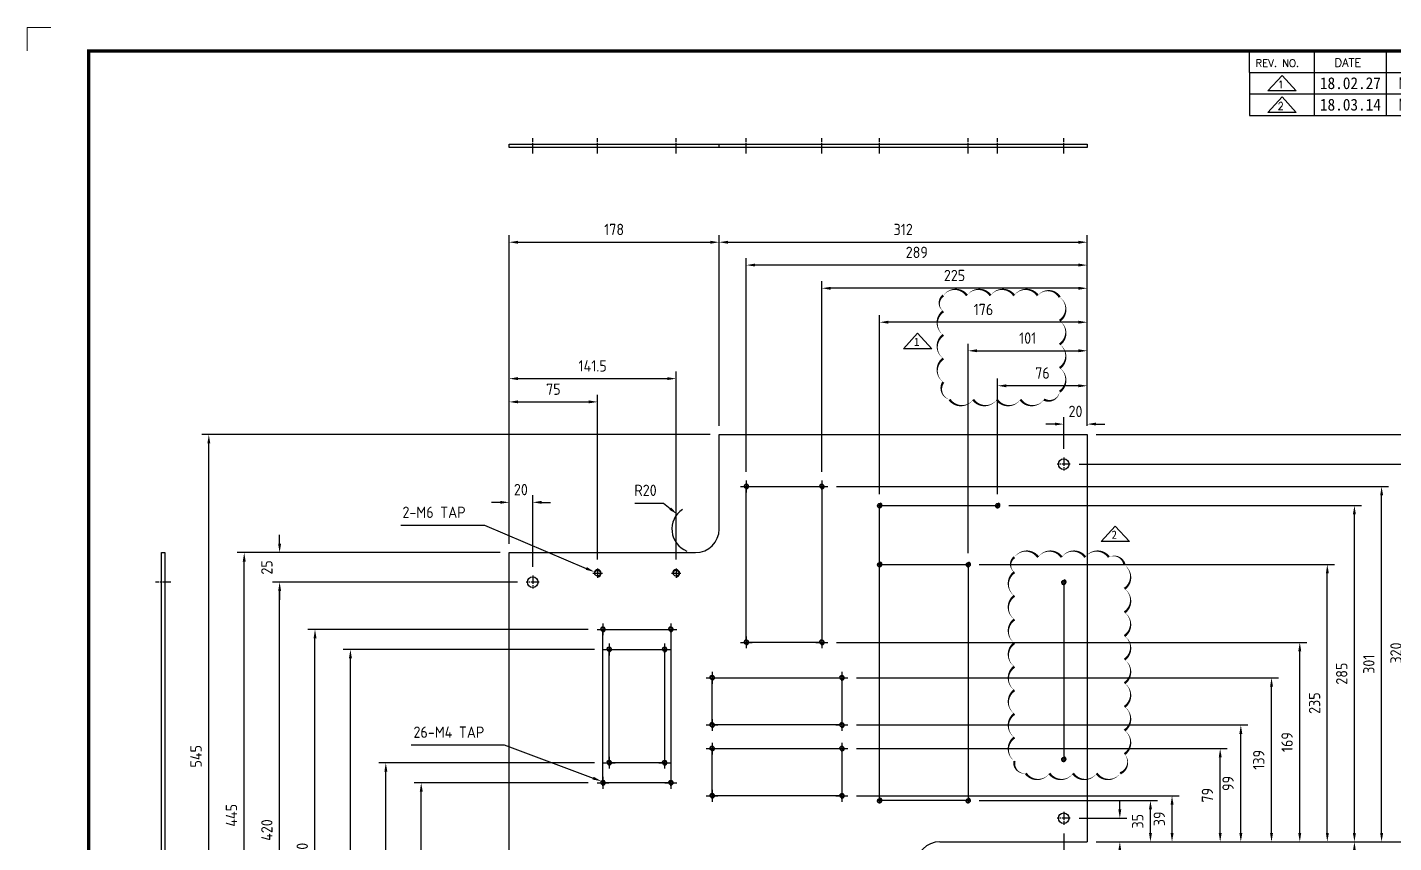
# Model space of a CAD drawing. Header units: millimetres. Extents: x 24815 to 37207, y -9299 to 5469.
# Drawn here: x 27648 to 28806, y -1064 to -373 of the extents above; entities that cross this region are included whole.
import ezdxf
from ezdxf.enums import TextEntityAlignment as Align

# ---------------------------------------------------------------- set-up
doc = ezdxf.new("R2010")
doc.units = ezdxf.units.MM
doc.linetypes.add('CENTER', pattern=[50.8, 31.75, -6.35, 6.35, -6.35])
doc.linetypes.add('CENTER1', pattern=[10, 7, -1, 1, -1])
doc.layers.add('case', color=3, linetype='Continuous', lineweight=30)
for name, color, linetype in [('CENTER', 1, 'CENTER'), ('CL', 1, 'CENTER'), ('FL', 3, 'Continuous'), ('FORMAT-1', 7, 'Continuous'), ('THIN', 3, 'Continuous')]:
    doc.layers.add(name, color=color, linetype=linetype)
doc.styles.add('HAN', font='')
doc.styles.add('RC', font='ROMANC.SHX')
doc.styles.get("Standard").update_dxf_attribs({"font": 'ISOCP.SHX', "bigfont": 'WHGTXT.SHX'})
doc.styles.get('HAN').set_extended_font_data('GulimChe')
doc.dimstyles.new('PS-3', dxfattribs={"dimscale": 3, "dimtxt": 3.2, "dimasz": 2.5, "dimexe": 2, "dimexo": 2.5, "dimgap": 2, "dimtad": 1, "dimtoh": 1, "dimrnd": 0.05, "dimzin": 12, "dimdsep": 46, "dimtxsty": 'Standard', "dimcen": 0, "dimclrt": 2, "dimazin": 3, "dimtfac": 1, "dimtofl": 0, "dimtmove": 0, "dimatfit": 3, "dimfxl": 0, "dimtolj": 1, "dimtzin": 0, "dimarcsym": 0})

# ---------------------------------------------------------------- blocks, each defined once
blk = doc.blocks.new('format-3')
at = {"color": 3, "lineweight": 9}
for p in [(0, 286.3), (5, 291.3)]:
    blk.add_line(p, (0, 291.3), dxfattribs=at)
at = {"color": 180}
for p, q in [((258.97, 281.75), (258.97, 286.3)), ((272.71, 281.75), (272.71, 286.3)), ((287.94, 281.75), (287.94, 286.3)), ((258.97, 281.75), (414.5, 281.75))]:
    blk.add_line(p, q, dxfattribs=at)
at = {"layer": 'FORMAT-1', "const_width": 0.7}
blk.add_lwpolyline([(13, 5), (13, 286.3), (414.5, 286.3), (414.5, 5)], close=True, dxfattribs=at)
at = {"color": 2, "style": 'RC'}
for s, height, p in [('REV. NO.', 1.56, (260.23, 282.95)), ('DATE', 1.788, (276.95, 282.94))]:
    blk.add_text(s, height=height, dxfattribs=at).set_placement(p)
at = {"style": 'HAN'}
for tag, height, p in [('MODEL-NAME', 3, (386.1, 31.53)), ('SCALE', 2.7, (320.81, 26.29)), ('PART-NAME', 3, (386.1, 26.29)), ('DRA-BY', 3, (260.72, 19.44)), ('CH-BY', 3, (277.21, 19.44)), ('APP-BY', 3, (293.7, 19.44)), ('PART-NO', 3, (386.1, 21.01)), ('DRA-DATE', 2.5, (260.72, 7.47)), ('CH-DATE', 2.5, (277.21, 7.47)), ('APP-DATE', 2.5, (293.7, 7.47)), ('관련업체', 3, (333.52, 9.26))]:
    blk.add_attdef(tag, text='', height=height, dxfattribs=at).set_placement(p, align=Align.MIDDLE_CENTER)
blk = doc.blocks.new('re3')
at = {"color": 180}
for p, q in [((0, 0), (0, -4.55)), ((6.87, -0.64), (3.86, -3.91)), ((6.87, -0.64), (9.88, -3.91)), ((13.74, -4.55), (13.74, 0)), ((28.97, -4.55), (28.97, 0)), ((108.25, -4.55), (108.25, 0)), ((123.49, -4.55), (123.49, 0)), ((138.64, -4.55), (138.64, 0)), ((0, -4.55), (155.53, -4.55)), ((9.88, -3.91), (3.86, -3.91))]:
    blk.add_line(p, q, dxfattribs=at)
at = {"color": 2, "style": 'RC', "oblique": 15}
blk.add_attdef('REV.NO', text='', height=1.56, dxfattribs=at).set_placement((6.59, -2.56), align=Align.MIDDLE_CENTER)
blk.add_attdef('-1', text='', height=1.56, dxfattribs=at).set_placement((9.37, -1.66), align=Align.MIDDLE_LEFT)
at = {"color": 2, "style": 'HAN'}
for tag, p in [('REV.-DATE', (21.36, -2.28)), ('DRA.BY', (115.87, -2.28)), ('CH.BY', (131.07, -2.28)), ('APP.BY', (147.09, -2.28))]:
    blk.add_attdef(tag, text='', height=2.5, dxfattribs=at).set_placement(p, align=Align.MIDDLE_CENTER)
blk.add_attdef('DESCRIPTION-OF-REVISION', text='', height=2.5, dxfattribs=at).set_placement((31.61, -2.28), align=Align.MIDDLE_LEFT)
blk = doc.blocks.new('*D458')
at = {"color": 0, "lineweight": -2, "ltscale": 10}
for p, q in [((28163.2, -776), (28187.5, -776)), ((28187.5, -776), (28193.3, -780.7))]:
    blk.add_line(p, q, dxfattribs=at)
blk.add_arc((28214.7, -798), 20, 123.966, 248.5141, dxfattribs=at)
at = {"color": 0, "ltscale": 10}
blk.add_solid([(28194.1, -779.8), (28192.5, -781.7), (28199.1, -785.4)], dxfattribs=at)
at = {"layer": 'Defpoints', "color": 0, "ltscale": 10}
for p in [(28199.1, -785.4), (28214.7, -798)]:
    blk.add_point(p, dxfattribs=at)
at = {"color": 2, "ltscale": 10, "insert": (28172.3, -765.2), "char_height": 9.6, "attachment_point": 5}
blk.add_mtext('\\A1;R20', dxfattribs=at)
blk = doc.blocks.new('*D460')
at = {"color": 0, "lineweight": -2, "ltscale": 10}
for p, q in [((27973.7, -980.9), (28052.5, -980.9)), ((28052.5, -980.9), (28127.9, -1009))]:
    blk.add_line(p, q, dxfattribs=at)
at = {"color": 0, "ltscale": 10}
blk.add_solid([(28128.3, -1007.8), (28127.4, -1010.2), (28134.9, -1011.6)], dxfattribs=at)
at = {"layer": 'Defpoints', "color": 0, "ltscale": 10}
for p in [(28134.9, -1011.6), (28138.6, -1013)]:
    blk.add_point(p, dxfattribs=at)
at = {"color": 2, "ltscale": 10, "insert": (28005.7, -970.1), "char_height": 9.6, "attachment_point": 5}
blk.add_mtext('\\A1;26-M4 TAP', dxfattribs=at)
blk = doc.blocks.new('*D461')
at = {"color": 0, "lineweight": -2, "ltscale": 10}
for p, q in [((27964.9, -794.6), (28035.9, -794.6)), ((28035.9, -794.6), (28122.1, -831.3))]:
    blk.add_line(p, q, dxfattribs=at)
at = {"color": 0, "ltscale": 10}
blk.add_solid([(28122.6, -830.2), (28121.6, -832.5), (28129, -834.3)], dxfattribs=at)
at = {"layer": 'Defpoints', "color": 0, "ltscale": 10}
for p in [(28129, -834.3), (28134.5, -836.6)]:
    blk.add_point(p, dxfattribs=at)
at = {"color": 2, "ltscale": 10, "insert": (27993.1, -783.8), "char_height": 9.6, "attachment_point": 5}
blk.add_mtext('\\A1;2-M6 TAP', dxfattribs=at)
blk = doc.blocks.new('*D462')
at = {"color": 0, "lineweight": -2, "ltscale": 10}
for p, q in [((28056.7, -810.5), (28056.7, -549)), ((28064.2, -555), (28227.2, -555)), ((28234.7, -710.5), (28234.7, -549))]:
    blk.add_line(p, q, dxfattribs=at)
at = {"color": 0, "ltscale": 10}
for points in [[(28064.2, -553.8), (28064.2, -556.3), (28056.7, -555)], [(28227.2, -553.8), (28227.2, -556.3), (28234.7, -555)]]:
    blk.add_solid(points, dxfattribs=at)
at = {"layer": 'Defpoints', "color": 0, "ltscale": 10}
for p in [(28234.7, -555), (28234.7, -718), (28056.7, -818)]:
    blk.add_point(p, dxfattribs=at)
at = {"color": 2, "ltscale": 10, "insert": (28145.7, -544.2), "char_height": 9.6, "attachment_point": 5}
blk.add_mtext('\\A1;178', dxfattribs=at)
blk = doc.blocks.new('*D513')
at = {"color": 0, "lineweight": -2}
for p, q in [((28123.7, -1013), (27976.2, -1013)), ((27982.2, -1255.5), (27982.2, -1020.5)), ((28049.2, -1263), (27976.2, -1263))]:
    blk.add_line(p, q, dxfattribs=at)
at = {"color": 0}
for points in [[(27981, -1020.5), (27983.5, -1020.5), (27982.2, -1013)], [(27981, -1255.5), (27983.5, -1255.5), (27982.2, -1263)]]:
    blk.add_solid(points, dxfattribs=at)
at = {"layer": 'Defpoints', "color": 0}
for p in [(27982.2, -1013), (28131.2, -1013), (28056.7, -1263)]:
    blk.add_point(p, dxfattribs=at)
at = {"color": 2, "insert": (27971.4, -1138), "char_height": 9.6, "attachment_point": 5, "rotation": 90}
blk.add_mtext('\\A1;250', dxfattribs=at)
blk = doc.blocks.new('*D514')
at = {"color": 0, "lineweight": -2}
for p, q in [((28129, -996), (27946.2, -996)), ((27952.2, -1255.5), (27952.2, -1003.5)), ((28049.2, -1263), (27946.2, -1263))]:
    blk.add_line(p, q, dxfattribs=at)
at = {"color": 0}
for points in [[(27951, -1003.5), (27953.5, -1003.5), (27952.2, -996)], [(27951, -1255.5), (27953.5, -1255.5), (27952.2, -1263)]]:
    blk.add_solid(points, dxfattribs=at)
at = {"layer": 'Defpoints', "color": 0}
for p in [(27952.2, -996), (28136.5, -996), (28056.7, -1263)]:
    blk.add_point(p, dxfattribs=at)
at = {"color": 2, "insert": (27941.4, -1129.5), "char_height": 9.6, "attachment_point": 5, "rotation": 90}
blk.add_mtext('\\A1;267', dxfattribs=at)
blk = doc.blocks.new('*D515')
at = {"color": 0, "lineweight": -2}
for p, q in [((28129, -900), (27916.2, -900)), ((27922.2, -1255.5), (27922.2, -907.5)), ((28049.2, -1263), (27916.2, -1263))]:
    blk.add_line(p, q, dxfattribs=at)
at = {"color": 0}
for points in [[(27921, -907.5), (27923.5, -907.5), (27922.2, -900)], [(27921, -1255.5), (27923.5, -1255.5), (27922.2, -1263)]]:
    blk.add_solid(points, dxfattribs=at)
at = {"layer": 'Defpoints', "color": 0}
for p in [(27922.2, -900), (28136.5, -900), (28056.7, -1263)]:
    blk.add_point(p, dxfattribs=at)
at = {"color": 2, "insert": (27911.4, -1081.5), "char_height": 9.6, "attachment_point": 5, "rotation": 90}
blk.add_mtext('\\A1;363', dxfattribs=at)
blk = doc.blocks.new('*D516')
at = {"color": 0, "lineweight": -2}
for p, q in [((28123.7, -883), (27886.2, -883)), ((27892.2, -1255.5), (27892.2, -890.5)), ((28049.2, -1263), (27886.2, -1263))]:
    blk.add_line(p, q, dxfattribs=at)
at = {"color": 0}
for points in [[(27891, -890.5), (27893.5, -890.5), (27892.2, -883)], [(27891, -1255.5), (27893.5, -1255.5), (27892.2, -1263)]]:
    blk.add_solid(points, dxfattribs=at)
at = {"layer": 'Defpoints', "color": 0}
for p in [(27892.2, -883), (28131.2, -883), (28056.7, -1263)]:
    blk.add_point(p, dxfattribs=at)
at = {"color": 2, "insert": (27881.4, -1073), "char_height": 9.6, "attachment_point": 5, "rotation": 90}
blk.add_mtext('\\A1;380', dxfattribs=at)
blk = doc.blocks.new('*D517')
at = {"color": 0, "lineweight": -2}
for p, q in [((28063.7, -843), (27856.2, -843)), ((27862.2, -1255.5), (27862.2, -850.5)), ((28049.2, -1263), (27856.2, -1263))]:
    blk.add_line(p, q, dxfattribs=at)
at = {"color": 0}
for points in [[(27861, -850.5), (27863.5, -850.5), (27862.2, -843)], [(27861, -1255.5), (27863.5, -1255.5), (27862.2, -1263)]]:
    blk.add_solid(points, dxfattribs=at)
at = {"layer": 'Defpoints', "color": 0}
for p in [(27862.2, -843), (28071.2, -843), (28056.7, -1263)]:
    blk.add_point(p, dxfattribs=at)
at = {"color": 2, "insert": (27851.4, -1053), "char_height": 9.6, "attachment_point": 5, "rotation": 90}
blk.add_mtext('\\A1;420', dxfattribs=at)
blk = doc.blocks.new('*D518')
at = {"color": 0, "lineweight": -2}
for p, q in [((28049.2, -818), (27826.2, -818)), ((27832.2, -1255.5), (27832.2, -825.5)), ((28049.2, -1263), (27826.2, -1263))]:
    blk.add_line(p, q, dxfattribs=at)
at = {"color": 0}
for points in [[(27831, -825.5), (27833.5, -825.5), (27832.2, -818)], [(27831, -1255.5), (27833.5, -1255.5), (27832.2, -1263)]]:
    blk.add_solid(points, dxfattribs=at)
at = {"layer": 'Defpoints', "color": 0}
for p in [(27832.2, -818), (28056.7, -818), (28056.7, -1263)]:
    blk.add_point(p, dxfattribs=at)
at = {"color": 2, "insert": (27821.4, -1040.5), "char_height": 9.6, "attachment_point": 5, "rotation": 90}
blk.add_mtext('\\A1;445', dxfattribs=at)
blk = doc.blocks.new('*D519')
at = {"color": 0, "lineweight": -2}
for p, q in [((28227.2, -718), (27796.2, -718)), ((27802.2, -1255.5), (27802.2, -725.5)), ((28049.2, -1263), (27796.2, -1263))]:
    blk.add_line(p, q, dxfattribs=at)
at = {"color": 0}
for points in [[(27801, -725.5), (27803.5, -725.5), (27802.2, -718)], [(27801, -1255.5), (27803.5, -1255.5), (27802.2, -1263)]]:
    blk.add_solid(points, dxfattribs=at)
at = {"layer": 'Defpoints', "color": 0}
for p in [(27802.2, -718), (28234.7, -718), (28056.7, -1263)]:
    blk.add_point(p, dxfattribs=at)
at = {"color": 2, "insert": (27791.4, -990.5), "char_height": 9.6, "attachment_point": 5, "rotation": 90}
blk.add_mtext('\\A1;545', dxfattribs=at)
blk = doc.blocks.new('*D520')
at = {"color": 0, "lineweight": -2}
for p, q in [((28056.7, -810.5), (28056.7, -684.3)), ((28064.2, -690.3), (28124.2, -690.3)), ((28131.7, -823.9), (28131.7, -684.3))]:
    blk.add_line(p, q, dxfattribs=at)
at = {"color": 0}
for points in [[(28064.2, -689), (28064.2, -691.5), (28056.7, -690.3)], [(28124.2, -689), (28124.2, -691.5), (28131.7, -690.3)]]:
    blk.add_solid(points, dxfattribs=at)
at = {"layer": 'Defpoints', "color": 0}
for p in [(28131.7, -690.3), (28056.7, -818), (28131.7, -831.4)]:
    blk.add_point(p, dxfattribs=at)
at = {"color": 2, "insert": (28094.2, -679.5), "char_height": 9.6, "attachment_point": 5}
blk.add_mtext('\\A1;75', dxfattribs=at)
blk = doc.blocks.new('*D521')
at = {"color": 0, "lineweight": -2}
for p, q in [((28049.2, -775.4), (28041.7, -775.4)), ((28056.7, -810.5), (28056.7, -769.4)), ((28076.7, -830), (28076.7, -769.4)), ((28084.2, -775.4), (28091.7, -775.4))]:
    blk.add_line(p, q, dxfattribs=at)
at = {"color": 0}
for points in [[(28049.2, -774.1), (28049.2, -776.6), (28056.7, -775.4)], [(28084.2, -774.1), (28084.2, -776.6), (28076.7, -775.4)]]:
    blk.add_solid(points, dxfattribs=at)
at = {"layer": 'Defpoints', "color": 0}
for p in [(28076.7, -775.4), (28056.7, -818), (28076.7, -837.5)]:
    blk.add_point(p, dxfattribs=at)
at = {"color": 2, "insert": (28066.7, -764.6), "char_height": 9.6, "attachment_point": 5}
blk.add_mtext('\\A1;20', dxfattribs=at)
blk = doc.blocks.new('*D522')
at = {"color": 0, "lineweight": -2}
for p, q in [((28526.7, -730), (28526.7, -703.1)), ((28546.7, -710.5), (28546.7, -703.1)), ((28519.2, -709.1), (28511.7, -709.1)), ((28554.2, -709.1), (28561.7, -709.1))]:
    blk.add_line(p, q, dxfattribs=at)
at = {"color": 0}
for points in [[(28519.2, -707.8), (28519.2, -710.3), (28526.7, -709.1)], [(28554.2, -707.8), (28554.2, -710.3), (28546.7, -709.1)]]:
    blk.add_solid(points, dxfattribs=at)
at = {"layer": 'Defpoints', "color": 0}
for p in [(28526.7, -709.1), (28546.7, -718), (28526.7, -737.5)]:
    blk.add_point(p, dxfattribs=at)
at = {"color": 2, "insert": (28536.7, -698.3), "char_height": 9.6, "attachment_point": 5}
blk.add_mtext('\\A1;20', dxfattribs=at)
blk = doc.blocks.new('*D523')
at = {"color": 0, "lineweight": -2}
for p, q in [((28321.7, -749.5), (28321.7, -588)), ((28546.7, -710.5), (28546.7, -588)), ((28539.2, -594), (28329.2, -594))]:
    blk.add_line(p, q, dxfattribs=at)
at = {"color": 0}
for points in [[(28329.2, -592.8), (28329.2, -595.3), (28321.7, -594)], [(28539.2, -592.8), (28539.2, -595.3), (28546.7, -594)]]:
    blk.add_solid(points, dxfattribs=at)
at = {"layer": 'Defpoints', "color": 0}
for p in [(28321.7, -594), (28546.7, -718), (28321.7, -757)]:
    blk.add_point(p, dxfattribs=at)
at = {"color": 2, "insert": (28434.2, -583.2), "char_height": 9.6, "attachment_point": 5}
blk.add_mtext('\\A1;225', dxfattribs=at)
blk = doc.blocks.new('*D524')
at = {"color": 0, "lineweight": -2}
for p, q in [((28257.7, -749.5), (28257.7, -568.4)), ((28539.2, -574.4), (28265.2, -574.4)), ((28546.7, -710.5), (28546.7, -568.4))]:
    blk.add_line(p, q, dxfattribs=at)
at = {"color": 0}
for points in [[(28265.2, -573.1), (28265.2, -575.6), (28257.7, -574.4)], [(28539.2, -573.1), (28539.2, -575.6), (28546.7, -574.4)]]:
    blk.add_solid(points, dxfattribs=at)
at = {"layer": 'Defpoints', "color": 0}
for p in [(28257.7, -574.4), (28546.7, -718), (28257.7, -757)]:
    blk.add_point(p, dxfattribs=at)
at = {"color": 2, "insert": (28402.2, -563.6), "char_height": 9.6, "attachment_point": 5}
blk.add_mtext('\\A1;289', dxfattribs=at)
blk = doc.blocks.new('*D452')
at = {"color": 0, "lineweight": -2}
for p, q in [((28234.7, -710.5), (28234.7, -549)), ((28242.2, -555), (28539.2, -555)), ((28546.7, -710.5), (28546.7, -549))]:
    blk.add_line(p, q, dxfattribs=at)
at = {"color": 0}
for points in [[(28242.2, -553.8), (28242.2, -556.3), (28234.7, -555)], [(28539.2, -553.8), (28539.2, -556.3), (28546.7, -555)]]:
    blk.add_solid(points, dxfattribs=at)
at = {"layer": 'Defpoints', "color": 0}
for p in [(28546.7, -555), (28234.7, -718), (28546.7, -718)]:
    blk.add_point(p, dxfattribs=at)
at = {"color": 2, "insert": (28390.7, -544.2), "char_height": 9.6, "attachment_point": 5}
blk.add_mtext('\\A1;312', dxfattribs=at)
blk = doc.blocks.new('*D525')
at = {"color": 0, "lineweight": -2}
for p, q in [((28056.7, -810.5), (28056.7, -664.6)), ((28064.2, -670.6), (28190.7, -670.6)), ((28198.2, -823.9), (28198.2, -664.6))]:
    blk.add_line(p, q, dxfattribs=at)
at = {"color": 0}
for points in [[(28064.2, -669.3), (28064.2, -671.8), (28056.7, -670.6)], [(28190.7, -669.3), (28190.7, -671.8), (28198.2, -670.6)]]:
    blk.add_solid(points, dxfattribs=at)
at = {"layer": 'Defpoints', "color": 0}
for p in [(28198.2, -670.6), (28056.7, -818), (28198.2, -831.4)]:
    blk.add_point(p, dxfattribs=at)
at = {"color": 2, "insert": (28127.5, -659.8), "char_height": 9.6, "attachment_point": 5}
blk.add_mtext('\\A1;141.5', dxfattribs=at)
blk = doc.blocks.new('*D526')
at = {"color": 0, "lineweight": -2, "ltscale": 10}
for p, q in [((28574.3, -1035.5), (28574.3, -1028)), ((28539.7, -1043), (28580.3, -1043)), ((28554.2, -1063), (28580.3, -1063)), ((28574.3, -1070.5), (28574.3, -1121.2)), ((28574.3, -1121.2), (28557.5, -1121.2))]:
    blk.add_line(p, q, dxfattribs=at)
at = {"color": 0, "ltscale": 10}
for points in [[(28573, -1035.5), (28575.5, -1035.5), (28574.3, -1043)], [(28573, -1070.5), (28575.5, -1070.5), (28574.3, -1063)]]:
    blk.add_solid(points, dxfattribs=at)
at = {"layer": 'Defpoints', "color": 0, "ltscale": 10}
for p in [(28532.2, -1043), (28574.3, -1043), (28546.7, -1063)]:
    blk.add_point(p, dxfattribs=at)
at = {"color": 2, "ltscale": 10, "insert": (28562.9, -1110.3), "char_height": 9.6, "attachment_point": 5}
blk.add_mtext('\\A1;20', dxfattribs=at)
blk = doc.blocks.new('*D527')
at = {"color": 0, "lineweight": -2, "ltscale": 10}
for p, q in [((28351.2, -1024), (28624.5, -1024)), ((28618.5, -1055.5), (28618.5, -1031.5)), ((28554.2, -1063), (28624.5, -1063))]:
    blk.add_line(p, q, dxfattribs=at)
at = {"color": 0, "ltscale": 10}
for points in [[(28617.3, -1031.5), (28619.8, -1031.5), (28618.5, -1024)], [(28617.3, -1055.5), (28619.8, -1055.5), (28618.5, -1063)]]:
    blk.add_solid(points, dxfattribs=at)
at = {"layer": 'Defpoints', "color": 0, "ltscale": 10}
for p in [(28343.7, -1024), (28618.5, -1024), (28546.7, -1063)]:
    blk.add_point(p, dxfattribs=at)
at = {"color": 2, "ltscale": 10, "insert": (28607.7, -1043.5), "char_height": 9.6, "attachment_point": 5, "rotation": 90}
blk.add_mtext('\\A1;39', dxfattribs=at)
blk = doc.blocks.new('*D528')
at = {"color": 0, "lineweight": -2, "ltscale": 10}
for p, q in [((28351.2, -984), (28665.3, -984)), ((28659.3, -1055.5), (28659.3, -991.5)), ((28554.2, -1063), (28665.3, -1063))]:
    blk.add_line(p, q, dxfattribs=at)
at = {"color": 0, "ltscale": 10}
for points in [[(28658.1, -991.5), (28660.6, -991.5), (28659.3, -984)], [(28658.1, -1055.5), (28660.6, -1055.5), (28659.3, -1063)]]:
    blk.add_solid(points, dxfattribs=at)
at = {"layer": 'Defpoints', "color": 0, "ltscale": 10}
for p in [(28343.7, -984), (28659.3, -984), (28546.7, -1063)]:
    blk.add_point(p, dxfattribs=at)
at = {"color": 2, "ltscale": 10, "insert": (28648.5, -1023.5), "char_height": 9.6, "attachment_point": 5, "rotation": 90}
blk.add_mtext('\\A1;79', dxfattribs=at)
blk = doc.blocks.new('*D529')
at = {"color": 0, "lineweight": -2, "ltscale": 10}
for p, q in [((28351.2, -964), (28682.8, -964)), ((28676.8, -1055.5), (28676.8, -971.5)), ((28554.2, -1063), (28682.8, -1063))]:
    blk.add_line(p, q, dxfattribs=at)
at = {"color": 0, "ltscale": 10}
for points in [[(28675.6, -971.5), (28678.1, -971.5), (28676.8, -964)], [(28675.6, -1055.5), (28678.1, -1055.5), (28676.8, -1063)]]:
    blk.add_solid(points, dxfattribs=at)
at = {"layer": 'Defpoints', "color": 0, "ltscale": 10}
for p in [(28343.7, -964), (28676.8, -964), (28546.7, -1063)]:
    blk.add_point(p, dxfattribs=at)
at = {"color": 2, "ltscale": 10, "insert": (28666, -1013.5), "char_height": 9.6, "attachment_point": 5, "rotation": 90}
blk.add_mtext('\\A1;99', dxfattribs=at)
blk = doc.blocks.new('*D530')
at = {"color": 0, "lineweight": -2, "ltscale": 10}
for p, q in [((28351.2, -924), (28708.8, -924)), ((28702.8, -1055.5), (28702.8, -931.5)), ((28554.2, -1063), (28708.8, -1063))]:
    blk.add_line(p, q, dxfattribs=at)
at = {"color": 0, "ltscale": 10}
for points in [[(28701.6, -931.5), (28704.1, -931.5), (28702.8, -924)], [(28701.6, -1055.5), (28704.1, -1055.5), (28702.8, -1063)]]:
    blk.add_solid(points, dxfattribs=at)
at = {"layer": 'Defpoints', "color": 0, "ltscale": 10}
for p in [(28343.7, -924), (28702.8, -924), (28546.7, -1063)]:
    blk.add_point(p, dxfattribs=at)
at = {"color": 2, "ltscale": 10, "insert": (28692, -993.5), "char_height": 9.6, "attachment_point": 5, "rotation": 90}
blk.add_mtext('\\A1;139', dxfattribs=at)
blk = doc.blocks.new('*D531')
at = {"color": 0, "lineweight": -2, "ltscale": 10}
for p, q in [((28334.2, -894), (28732.8, -894)), ((28726.8, -1055.5), (28726.8, -901.5)), ((28554.2, -1063), (28732.8, -1063))]:
    blk.add_line(p, q, dxfattribs=at)
at = {"color": 0, "ltscale": 10}
for points in [[(28725.5, -901.5), (28728, -901.5), (28726.8, -894)], [(28725.5, -1055.5), (28728, -1055.5), (28726.8, -1063)]]:
    blk.add_solid(points, dxfattribs=at)
at = {"layer": 'Defpoints', "color": 0, "ltscale": 10}
for p in [(28326.7, -894), (28726.8, -894), (28546.7, -1063)]:
    blk.add_point(p, dxfattribs=at)
at = {"color": 2, "ltscale": 10, "insert": (28716, -978.5), "char_height": 9.6, "attachment_point": 5, "rotation": 90}
blk.add_mtext('\\A1;169', dxfattribs=at)
blk = doc.blocks.new('*D532')
at = {"color": 0, "lineweight": -2, "ltscale": 10}
for p, q in [((28334.2, -762), (28802.1, -762)), ((28796.1, -1055.5), (28796.1, -769.5)), ((28554.2, -1063), (28802.1, -1063))]:
    blk.add_line(p, q, dxfattribs=at)
at = {"color": 0, "ltscale": 10}
for points in [[(28794.9, -769.5), (28797.4, -769.5), (28796.1, -762)], [(28794.9, -1055.5), (28797.4, -1055.5), (28796.1, -1063)]]:
    blk.add_solid(points, dxfattribs=at)
at = {"layer": 'Defpoints', "color": 0, "ltscale": 10}
for p in [(28326.7, -762), (28796.1, -762), (28546.7, -1063)]:
    blk.add_point(p, dxfattribs=at)
at = {"color": 2, "ltscale": 10, "insert": (28785.3, -912.5), "char_height": 9.6, "attachment_point": 5, "rotation": 90}
blk.add_mtext('\\A1;301', dxfattribs=at)
blk = doc.blocks.new('*D453')
at = {"color": 0, "lineweight": -2, "ltscale": 10}
for p, q in [((28554.2, -718), (28848.1, -718)), ((28842.1, -1055.5), (28842.1, -725.5)), ((28554.2, -1063), (28848.1, -1063))]:
    blk.add_line(p, q, dxfattribs=at)
at = {"color": 0, "ltscale": 10}
for points in [[(28840.8, -725.5), (28843.3, -725.5), (28842.1, -718)], [(28840.8, -1055.5), (28843.3, -1055.5), (28842.1, -1063)]]:
    blk.add_solid(points, dxfattribs=at)
at = {"layer": 'Defpoints', "color": 0, "ltscale": 10}
for p in [(28546.7, -718), (28842.1, -718), (28546.7, -1063)]:
    blk.add_point(p, dxfattribs=at)
at = {"color": 2, "ltscale": 10, "insert": (28831.3, -890.5), "char_height": 9.6, "attachment_point": 5, "rotation": 90}
blk.add_mtext('\\A1;345', dxfattribs=at)
blk = doc.blocks.new('*D454')
at = {"color": 0, "lineweight": -2, "ltscale": 10}
for p, q in [((28554.2, -1063), (28779.1, -1063)), ((28773.1, -1255.5), (28773.1, -1070.5)), ((28409.2, -1263), (28779.1, -1263))]:
    blk.add_line(p, q, dxfattribs=at)
at = {"color": 0, "ltscale": 10}
for points in [[(28771.8, -1070.5), (28774.3, -1070.5), (28773.1, -1063)], [(28771.8, -1255.5), (28774.3, -1255.5), (28773.1, -1263)]]:
    blk.add_solid(points, dxfattribs=at)
at = {"layer": 'Defpoints', "color": 0, "ltscale": 10}
for p in [(28546.7, -1063), (28773.1, -1063), (28401.7, -1263)]:
    blk.add_point(p, dxfattribs=at)
at = {"color": 2, "ltscale": 10, "insert": (28762.3, -1163), "char_height": 9.6, "attachment_point": 5, "rotation": 90}
blk.add_mtext('\\A1;200', dxfattribs=at)
blk = doc.blocks.new('*D456')
at = {"color": 0, "lineweight": -2}
for p, q in [((27862.2, -810.5), (27862.2, -803)), ((28049.2, -818), (27856.2, -818)), ((28063.7, -843), (27856.2, -843)), ((27862.2, -850.5), (27862.2, -858))]:
    blk.add_line(p, q, dxfattribs=at)
at = {"color": 0}
for points in [[(27861, -810.5), (27863.5, -810.5), (27862.2, -818)], [(27861, -850.5), (27863.5, -850.5), (27862.2, -843)]]:
    blk.add_solid(points, dxfattribs=at)
at = {"layer": 'Defpoints', "color": 0}
for p in [(27862.2, -818), (28056.7, -818), (28071.2, -843)]:
    blk.add_point(p, dxfattribs=at)
at = {"color": 2, "insert": (27851.4, -830.5), "char_height": 9.6, "attachment_point": 5, "rotation": 90}
blk.add_mtext('\\A1;25', dxfattribs=at)
blk = doc.blocks.new('*D475')
at = {"color": 0, "lineweight": -2, "ltscale": 10}
for p, q in [((28455.2, -1028), (28606.2, -1028)), ((28600.2, -1055.5), (28600.2, -1035.5)), ((28554.2, -1063), (28606.2, -1063))]:
    blk.add_line(p, q, dxfattribs=at)
at = {"color": 0, "ltscale": 10}
for points in [[(28599, -1035.5), (28601.5, -1035.5), (28600.2, -1028)], [(28599, -1055.5), (28601.5, -1055.5), (28600.2, -1063)]]:
    blk.add_solid(points, dxfattribs=at)
at = {"layer": 'Defpoints', "color": 0, "ltscale": 10}
for p in [(28447.7, -1028), (28600.2, -1028), (28546.7, -1063)]:
    blk.add_point(p, dxfattribs=at)
at = {"color": 2, "ltscale": 10, "insert": (28589.4, -1045.5), "char_height": 9.6, "attachment_point": 5, "rotation": 90}
blk.add_mtext('\\A1;35', dxfattribs=at)
blk = doc.blocks.new('*D469')
at = {"color": 0, "lineweight": -2, "ltscale": 10}
for p, q in [((28455.2, -828), (28756.1, -828)), ((28750.1, -1055.5), (28750.1, -835.5)), ((28554.2, -1063), (28756.1, -1063))]:
    blk.add_line(p, q, dxfattribs=at)
at = {"color": 0, "ltscale": 10}
for points in [[(28748.9, -835.5), (28751.4, -835.5), (28750.1, -828)], [(28748.9, -1055.5), (28751.4, -1055.5), (28750.1, -1063)]]:
    blk.add_solid(points, dxfattribs=at)
at = {"layer": 'Defpoints', "color": 0, "ltscale": 10}
for p in [(28447.7, -828), (28750.1, -828), (28546.7, -1063)]:
    blk.add_point(p, dxfattribs=at)
at = {"color": 2, "ltscale": 10, "insert": (28739.3, -945.5), "char_height": 9.6, "attachment_point": 5, "rotation": 90}
blk.add_mtext('\\A1;235', dxfattribs=at)
blk = doc.blocks.new('*D470')
at = {"color": 0, "lineweight": -2, "ltscale": 10}
for p, q in [((28480.2, -778), (28779.1, -778)), ((28773.1, -1055.5), (28773.1, -785.5)), ((28554.2, -1063), (28779.1, -1063))]:
    blk.add_line(p, q, dxfattribs=at)
at = {"color": 0, "ltscale": 10}
for points in [[(28771.8, -785.5), (28774.3, -785.5), (28773.1, -778)], [(28771.8, -1055.5), (28774.3, -1055.5), (28773.1, -1063)]]:
    blk.add_solid(points, dxfattribs=at)
at = {"layer": 'Defpoints', "color": 0, "ltscale": 10}
for p in [(28472.7, -778), (28773.1, -778), (28546.7, -1063)]:
    blk.add_point(p, dxfattribs=at)
at = {"color": 2, "ltscale": 10, "insert": (28762.3, -920.5), "char_height": 9.6, "attachment_point": 5, "rotation": 90}
blk.add_mtext('\\A1;285', dxfattribs=at)
blk = doc.blocks.new('*D471')
at = {"color": 0, "lineweight": -2, "ltscale": 10}
for p, q in [((28539.7, -743), (28825.1, -743)), ((28819.1, -750.5), (28819.1, -1055.5)), ((28554.2, -1063), (28825.1, -1063))]:
    blk.add_line(p, q, dxfattribs=at)
at = {"color": 0, "ltscale": 10}
for points in [[(28817.8, -750.5), (28820.3, -750.5), (28819.1, -743)], [(28817.8, -1055.5), (28820.3, -1055.5), (28819.1, -1063)]]:
    blk.add_solid(points, dxfattribs=at)
at = {"layer": 'Defpoints', "color": 0, "ltscale": 10}
for p in [(28532.2, -743), (28546.7, -1063), (28819.1, -1063)]:
    blk.add_point(p, dxfattribs=at)
at = {"color": 2, "ltscale": 10, "insert": (28808.3, -903), "char_height": 9.6, "attachment_point": 5, "rotation": 90}
blk.add_mtext('\\A1;320', dxfattribs=at)
blk = doc.blocks.new('*D472')
at = {"color": 0, "lineweight": -2}
for p, q in [((28470.7, -768.5), (28470.7, -670.6)), ((28546.7, -710.5), (28546.7, -670.6)), ((28539.2, -676.6), (28478.2, -676.6))]:
    blk.add_line(p, q, dxfattribs=at)
at = {"color": 0}
for points in [[(28478.2, -675.4), (28478.2, -677.9), (28470.7, -676.6)], [(28539.2, -675.4), (28539.2, -677.9), (28546.7, -676.6)]]:
    blk.add_solid(points, dxfattribs=at)
at = {"layer": 'Defpoints', "color": 0}
for p in [(28470.7, -676.6), (28546.7, -718), (28470.7, -776)]:
    blk.add_point(p, dxfattribs=at)
at = {"color": 2, "insert": (28508.7, -665.8), "char_height": 9.6, "attachment_point": 5}
blk.add_mtext('\\A1;76', dxfattribs=at)
blk = doc.blocks.new('*D473')
at = {"color": 0, "lineweight": -2}
for p, q in [((28445.7, -818.5), (28445.7, -641)), ((28453.2, -647), (28539.2, -647)), ((28546.7, -710.5), (28546.7, -641))]:
    blk.add_line(p, q, dxfattribs=at)
at = {"color": 0}
for points in [[(28453.2, -645.7), (28453.2, -648.2), (28445.7, -647)], [(28539.2, -645.7), (28539.2, -648.2), (28546.7, -647)]]:
    blk.add_solid(points, dxfattribs=at)
at = {"layer": 'Defpoints', "color": 0}
for p in [(28546.7, -647), (28546.7, -718), (28445.7, -826)]:
    blk.add_point(p, dxfattribs=at)
at = {"color": 2, "insert": (28496.2, -636.2), "char_height": 9.6, "attachment_point": 5}
blk.add_mtext('\\A1;101', dxfattribs=at)
blk = doc.blocks.new('*D474')
at = {"color": 0, "lineweight": -2}
for p, q in [((28370.7, -768.5), (28370.7, -616.8)), ((28539.2, -622.8), (28378.2, -622.8)), ((28546.7, -710.5), (28546.7, -616.8))]:
    blk.add_line(p, q, dxfattribs=at)
at = {"color": 0}
for points in [[(28378.2, -621.5), (28378.2, -624), (28370.7, -622.8)], [(28539.2, -621.5), (28539.2, -624), (28546.7, -622.8)]]:
    blk.add_solid(points, dxfattribs=at)
at = {"layer": 'Defpoints', "color": 0}
for p in [(28370.7, -622.8), (28546.7, -718), (28370.7, -776)]:
    blk.add_point(p, dxfattribs=at)
at = {"color": 2, "insert": (28458.7, -612), "char_height": 9.6, "attachment_point": 5}
blk.add_mtext('\\A1;176', dxfattribs=at)
blk = doc.blocks.new('*D555')
at = {"color": 0, "lineweight": -2}
for p, q in [((28546.7, -1070.5), (28546.7, -1403.1)), ((28056.7, -1270.5), (28056.7, -1403.1)), ((28064.2, -1397.1), (28539.2, -1397.1))]:
    blk.add_line(p, q, dxfattribs=at)
at = {"color": 0}
for points in [[(28064.2, -1395.9), (28064.2, -1398.4), (28056.7, -1397.1)], [(28539.2, -1395.9), (28539.2, -1398.4), (28546.7, -1397.1)]]:
    blk.add_solid(points, dxfattribs=at)
at = {"layer": 'Defpoints', "color": 0}
for p in [(28546.7, -1063), (28056.7, -1263), (28546.7, -1397.1)]:
    blk.add_point(p, dxfattribs=at)
at = {"color": 2, "insert": (28301.7, -1386.3), "char_height": 9.6, "attachment_point": 5}
blk.add_mtext('\\A1;490', dxfattribs=at)
blk = doc.blocks.new('*D556')
at = {"color": 0, "lineweight": -2}
for p, q in [((28526.7, -1056), (28526.7, -1321)), ((28393.2, -1267), (28393.2, -1321)), ((28400.7, -1315), (28519.2, -1315))]:
    blk.add_line(p, q, dxfattribs=at)
at = {"color": 0}
for points in [[(28400.7, -1313.8), (28400.7, -1316.3), (28393.2, -1315)], [(28519.2, -1313.8), (28519.2, -1316.3), (28526.7, -1315)]]:
    blk.add_solid(points, dxfattribs=at)
at = {"layer": 'Defpoints', "color": 0}
for p in [(28526.7, -1048.5), (28393.2, -1259.5), (28526.7, -1315)]:
    blk.add_point(p, dxfattribs=at)
at = {"color": 2, "insert": (28460, -1304.2), "char_height": 9.6, "attachment_point": 5}
blk.add_mtext('\\A1;133.5', dxfattribs=at)

msp = doc.modelspace()

# ---------------------------------------------------------------- linework, layer by layer
at = {"color": 1, "linetype": 'CENTER1'}
for p, q in [((28076.725, -479.833), (28076.725, -466.833)), ((28131.693, -479.833), (28131.693, -466.833)), ((28198.225, -479.833), (28198.225, -466.833)), ((28257.709, -479.833), (28257.709, -466.833)), ((28321.709, -479.833), (28321.709, -466.833)), ((28370.706, -479.833), (28370.706, -466.833)), ((28445.706, -479.833), (28445.706, -466.833)), ((28470.706, -479.833), (28470.706, -466.833)), ((28526.725, -479.833), (28526.725, -466.833)), ((28526.725, -737.485), (28526.725, -748.485)), ((28532.225, -742.985), (28521.225, -742.985)), ((27770.033, -842.985), (27757.033, -842.985)), ((28082.225, -842.985), (28071.225, -842.985)), ((28076.725, -837.485), (28076.725, -848.485)), ((28526.725, -1037.485), (28526.725, -1048.485)), ((28532.225, -1042.985), (28521.225, -1042.985))]:
    msp.add_line(p, q, dxfattribs=at)
at = {"color": 3, "ltscale": 10}
msp.add_line((28234.725, -474.833), (28234.725, -471.833), dxfattribs=at)
at = {"color": 180}
for p, q in [((28402.929, -632.121), (28390.901, -645.225)), ((28402.929, -632.121), (28414.958, -645.225)), ((28414.958, -645.225), (28390.901, -645.225)), ((28570.348, -795.49), (28558.32, -808.594)), ((28570.348, -795.49), (28582.376, -808.594)), ((28582.376, -808.594), (28558.32, -808.594))]:
    msp.add_line(p, q, dxfattribs=at)
at = {"color": 3}
for points in [[(28056.725, -471.833), (28546.725, -471.833), (28546.725, -474.833), (28056.725, -474.833)], [(27762.033, -817.985), (27765.033, -817.985), (27765.033, -1262.985), (27762.033, -1262.985)]]:
    msp.add_lwpolyline(points, close=True, dxfattribs=at)
at = {"color": 6}
msp.add_lwpolyline([(28424.719, -600.169, 0, 2, -0.52056705), (28444.719, -600.169, 0, 2, -0.52056705), (28464.719, -600.169, 0, 2, -0.52056705), (28484.719, -600.169, 0, 2, -0.52056705), (28504.719, -600.169, 0, 2, -0.52056705), (28523.299, -601.59, 0, 2, -0.52056705), (28523.299, -621.59, 0, 2, -0.52056705), (28523.299, -641.59, 0, 2, -0.52056705), (28523.299, -661.59, 0, 2, -0.52056705), (28523.299, -681.59, 0, 2, -0.52056705), (28509.986, -688.277, 0, 2, -0.52056705), (28489.986, -688.277, 0, 2, -0.52056705), (28469.986, -688.277, 0, 2, -0.52056705), (28449.986, -688.277, 0, 2, -0.52056705), (28429.986, -688.277, 0, 2, -0.52056705), (28424.719, -673.544, 0, 2, -0.52056705), (28424.719, -653.544, 0, 2, -0.52056705), (28424.719, -633.544, 0, 2, -0.52056705), (28424.719, -613.544, 0, 2, -0.52056705), (28424.719, -600.169, 0, 2, -0.52056705)], format="xyseb", dxfattribs=at)
msp.add_lwpolyline([(28484.998, -821.856, 0, 2, -0.52056705), (28504.998, -821.856, 0, 2, -0.52056705), (28524.998, -821.856, 0, 2, -0.52056705), (28544.998, -821.856, 0, 2, -0.52056705), (28564.998, -821.856, 0, 2, -0.52056705), (28578.232, -828.622, 0, 2, -0.52056705), (28578.232, -848.622, 0, 2, -0.52056705), (28578.232, -868.622, 0, 2, -0.52056705), (28578.232, -888.622, 0, 2, -0.52056705), (28578.232, -908.622, 0, 2, -0.52056705), (28578.232, -928.622, 0, 2, -0.52056705), (28578.232, -948.622, 0, 2, -0.52056705), (28578.232, -968.622, 0, 2, -0.52056705), (28578.232, -988.622, 0, 2, -0.52056705), (28574.58, -1004.969, 0, 2, -0.52056705), (28554.58, -1004.969, 0, 2, -0.52056705), (28534.58, -1004.969, 0, 2, -0.52056705), (28514.58, -1004.969, 0, 2, -0.52056705), (28494.58, -1004.969, 0, 2, -0.52056705), (28484.998, -994.551, 0, 2, -0.52056705), (28484.998, -974.551, 0, 2, -0.52056705), (28484.998, -954.551, 0, 2, -0.52056705), (28484.998, -934.551, 0, 2, -0.52056705), (28484.998, -914.551, 0, 2, -0.52056705), (28484.998, -894.551, 0, 2, -0.52056705), (28484.998, -874.551, 0, 2, -0.52056705), (28484.998, -854.551, 0, 2, -0.52056705), (28484.998, -834.551, 0, 2, -0.52056705)], format="xyseb", close=True, dxfattribs=at)
for centre, radius in [((28257.725, -761.985), 1.621), ((28321.725, -761.985), 1.621), ((28370.722, -777.985), 1.621), ((28470.722, -777.985), 1.621), ((28131.725, -835.427), 2.459), ((28198.225, -835.427), 2.459), ((28370.722, -827.985), 1.621), ((28445.722, -827.985), 1.621), ((28526.722, -842.985), 1.621), ((28136.225, -882.985), 1.621), ((28193.725, -882.985), 1.621), ((28141.475, -899.985), 1.621), ((28188.475, -899.985), 1.621), ((28257.725, -893.985), 1.621), ((28321.725, -893.985), 1.621), ((28228.725, -923.985), 1.621), ((28338.725, -923.985), 1.621), ((28228.725, -963.985), 1.621), ((28338.725, -963.985), 1.621), ((28228.725, -983.985), 1.621), ((28338.725, -983.985), 1.621), ((28141.475, -995.985), 1.621), ((28188.475, -995.985), 1.621), ((28526.722, -992.985), 1.621), ((28136.225, -1012.985), 1.621), ((28193.725, -1012.985), 1.621), ((28228.725, -1023.985), 1.621), ((28338.725, -1023.985), 1.621), ((28370.722, -1027.985), 1.621), ((28445.722, -1027.985), 1.621)]:
    msp.add_circle(centre, radius)
at = {"layer": 'case', "color": 3, "lineweight": -3}
for p, q in [((28234.725, -797.985), (28234.725, -717.985)), ((28234.725, -717.985), (28546.725, -717.985)), ((28546.725, -717.985), (28546.725, -1062.985)), ((28056.725, -1262.985), (28056.725, -817.985)), ((28056.725, -817.985), (28214.725, -817.985)), ((28421.725, -1062.985), (28546.725, -1062.985))]:
    msp.add_line(p, q, dxfattribs=at)
for centre in [(28526.725, -742.985), (28076.725, -842.985)]:
    msp.add_circle(centre, 4.5, dxfattribs=at)
at = {"layer": 'case', "color": 3}
msp.add_circle((28526.725, -1042.985), 4.5, dxfattribs=at)
at = {"layer": 'case', "color": 3, "lineweight": -3}
for centre, start, end in [((28214.725, -797.985), 270, 0), ((28421.725, -1082.985), 90, 180)]:
    msp.add_arc(centre, 20, start, end, dxfattribs=at)
at = {"layer": 'CENTER'}
for p, q in [((28252.725, -761.985), (28262.725, -761.985)), ((28257.725, -756.985), (28257.725, -766.985)), ((28316.725, -761.985), (28326.725, -761.985)), ((28321.725, -756.985), (28321.725, -766.985)), ((28372.722, -777.985), (28368.722, -777.985)), ((28370.722, -775.985), (28370.722, -779.985)), ((28472.722, -777.985), (28468.722, -777.985)), ((28470.722, -775.985), (28470.722, -779.985)), ((28372.722, -827.985), (28368.722, -827.985)), ((28370.722, -825.985), (28370.722, -829.985)), ((28447.722, -827.985), (28443.722, -827.985)), ((28445.722, -825.985), (28445.722, -829.985)), ((28528.722, -842.985), (28524.722, -842.985)), ((28526.722, -840.985), (28526.722, -844.985)), ((28136.225, -877.985), (28136.225, -887.985)), ((28193.725, -877.985), (28193.725, -887.985)), ((28131.225, -882.985), (28141.225, -882.985)), ((28188.725, -882.985), (28198.725, -882.985)), ((28257.725, -888.985), (28257.725, -898.985)), ((28321.725, -888.985), (28321.725, -898.985)), ((28136.475, -899.985), (28146.475, -899.985)), ((28141.475, -894.985), (28141.475, -904.985)), ((28183.475, -899.985), (28193.475, -899.985)), ((28188.475, -894.985), (28188.475, -904.985)), ((28252.725, -893.985), (28262.725, -893.985)), ((28316.725, -893.985), (28326.725, -893.985)), ((28223.725, -923.985), (28233.725, -923.985)), ((28228.725, -918.985), (28228.725, -928.985)), ((28333.725, -923.985), (28343.725, -923.985)), ((28338.725, -918.985), (28338.725, -928.985)), ((28228.725, -958.985), (28228.725, -968.985)), ((28338.725, -958.985), (28338.725, -968.985)), ((28223.725, -963.985), (28233.725, -963.985)), ((28333.725, -963.985), (28343.725, -963.985)), ((28223.725, -983.985), (28233.725, -983.985)), ((28228.725, -978.985), (28228.725, -988.985)), ((28333.725, -983.985), (28343.725, -983.985)), ((28338.725, -978.985), (28338.725, -988.985)), ((28141.475, -990.985), (28141.475, -1000.985)), ((28188.475, -990.985), (28188.475, -1000.985)), ((28528.722, -992.985), (28524.722, -992.985)), ((28526.722, -990.985), (28526.722, -994.985)), ((28136.475, -995.985), (28146.475, -995.985)), ((28183.475, -995.985), (28193.475, -995.985)), ((28131.225, -1012.985), (28141.225, -1012.985)), ((28136.225, -1007.985), (28136.225, -1017.985)), ((28188.725, -1012.985), (28198.725, -1012.985)), ((28193.725, -1007.985), (28193.725, -1017.985)), ((28223.725, -1023.985), (28233.725, -1023.985)), ((28228.725, -1018.985), (28228.725, -1028.985)), ((28333.725, -1023.985), (28343.725, -1023.985)), ((28338.725, -1018.985), (28338.725, -1028.985)), ((28372.722, -1027.985), (28368.722, -1027.985)), ((28370.722, -1025.985), (28370.722, -1029.985)), ((28447.722, -1027.985), (28443.722, -1027.985)), ((28445.722, -1025.985), (28445.722, -1029.985))]:
    msp.add_line(p, q, dxfattribs=at)
at = {"layer": 'CENTER', "ltscale": 10}
for p, q in [((28370.722, -777.985), (28470.722, -777.985)), ((28526.722, -842.985), (28526.722, -992.985))]:
    msp.add_line(p, q, dxfattribs=at)
for points in [[(28257.725, -761.985), (28321.725, -761.985), (28321.725, -893.985), (28257.725, -893.985)], [(28193.725, -1012.985), (28136.225, -1012.985), (28136.225, -882.985), (28193.725, -882.985)], [(28141.475, -899.985), (28188.475, -899.985), (28188.475, -995.985), (28141.475, -995.985)], [(28228.725, -923.985), (28338.725, -923.985), (28338.725, -963.985), (28228.725, -963.985)], [(28228.725, -983.985), (28338.725, -983.985), (28338.725, -1023.985), (28228.725, -1023.985)]]:
    msp.add_lwpolyline(points, close=True, dxfattribs=at)
msp.add_lwpolyline([(28370.722, -827.985), (28445.722, -827.985), (28445.722, -1027.985), (28370.722, -1027.985), (28370.722, -777.985)], dxfattribs=at)
at = {"layer": 'CL'}
for p, q in [((28131.725, -831.427), (28131.725, -839.427)), ((28198.225, -831.427), (28198.225, -839.427)), ((28127.725, -835.427), (28135.725, -835.427)), ((28194.225, -835.427), (28202.225, -835.427))]:
    msp.add_line(p, q, dxfattribs=at)
at = {"layer": 'FL'}
for centre in [(28131.725, -835.427), (28198.225, -835.427)]:
    msp.add_arc(centre, 3, 270, 180, dxfattribs=at)
at = {"layer": 'THIN'}
for centre, start, end in [((28257.725, -761.985), 255, 165), ((28321.725, -761.985), 255, 165), ((28370.722, -777.985), 165, 75), ((28470.722, -777.985), 165, 75), ((28370.722, -827.985), 165, 75), ((28445.722, -827.985), 165, 75), ((28526.722, -842.985), 165, 75), ((28136.225, -882.985), 255, 165), ((28193.725, -882.985), 255, 165), ((28141.475, -899.985), 255, 165), ((28188.475, -899.985), 255, 165), ((28257.725, -893.985), 255, 165), ((28321.725, -893.985), 255, 165), ((28228.725, -923.985), 255, 165), ((28338.725, -923.985), 255, 165), ((28228.725, -963.985), 255, 165), ((28338.725, -963.985), 255, 165), ((28228.725, -983.985), 255, 165), ((28338.725, -983.985), 255, 165), ((28141.475, -995.985), 255, 165), ((28188.475, -995.985), 255, 165), ((28526.722, -992.985), 165, 75), ((28136.225, -1012.985), 255, 165), ((28193.725, -1012.985), 255, 165), ((28228.725, -1023.985), 255, 165), ((28338.725, -1023.985), 255, 165), ((28370.722, -1027.985), 165, 75), ((28445.722, -1027.985), 165, 75)]:
    msp.add_arc(centre, 2, start, end, dxfattribs=at)

# ---------------------------------------------------------------- block references
at = {"xscale": 4.000000000007276, "yscale": 4.000000000007276, "zscale": 4.000000000007276}
msp.add_blockref('format-3', (27648.414, -1538.168), dxfattribs=at)
ref = msp.add_blockref('re3', (28684.277, -411.168), dxfattribs=dict(xscale=4.000000000007276, yscale=4.000000000007276, zscale=4.000000000007276))
ref.add_attrib('DRA.BY', 'Y.B.PARK', dxfattribs={"color": 2, "height": 10, "style": 'HAN'}).set_placement((29147.758, -420.268), align=Align.MIDDLE_CENTER)
ref.add_attrib('DESCRIPTION-OF-REVISION', 'M4 TAP 추가', dxfattribs={"color": 2, "height": 10, "style": 'HAN'}).set_placement((28810.728, -420.268), align=Align.MIDDLE_LEFT)
ref.add_attrib('REV.-DATE', '18.02.27', dxfattribs={"color": 2, "height": 10, "style": 'HAN'}).set_placement((28769.71, -420.268), align=Align.MIDDLE_CENTER)
ref.add_attrib('REV.NO', '1', dxfattribs={"color": 2, "height": 6.24, "style": 'RC'}).set_placement((28710.631, -421.398), align=Align.MIDDLE_CENTER)
ref = msp.add_blockref('re3', (28684.277, -429.368), dxfattribs=dict(xscale=4.000000000007276, yscale=4.000000000007276, zscale=4.000000000007276))
ref.add_attrib('DRA.BY', 'Y.B.PARK', dxfattribs={"color": 2, "height": 10, "style": 'HAN'}).set_placement((29147.758, -438.468), align=Align.MIDDLE_CENTER)
ref.add_attrib('DESCRIPTION-OF-REVISION', 'M4 TAP 2개소추가', dxfattribs={"color": 2, "height": 10, "style": 'HAN'}).set_placement((28810.728, -438.468), align=Align.MIDDLE_LEFT)
ref.add_attrib('REV.-DATE', '18.03.14', dxfattribs={"color": 2, "height": 10, "style": 'HAN'}).set_placement((28769.71, -438.468), align=Align.MIDDLE_CENTER)
ref.add_attrib('REV.NO', '2', dxfattribs={"color": 2, "height": 6.24, "style": 'RC'}).set_placement((28710.631, -439.598), align=Align.MIDDLE_CENTER)

# ---------------------------------------------------------------- texts
at = {"color": 2, "style": 'HAN'}
for s, p in [('1', (28399.929, -642.914)), ('2', (28567.347, -806.283))]:
    msp.add_text(s, height=7, dxfattribs=at).set_placement(p)

# ---------------------------------------------------------------- dimensions: what is measured, and where the dimension line sits
at = {"ltscale": 10}
dim = msp.add_linear_dim(base=(28234.725, -555.041), p1=(28056.725, -817.985), p2=(28234.725, -717.985), dimstyle='PS-3', dxfattribs=at)
dim.commit()
dim.dimension.update_dxf_attribs({"geometry": '*D462', "text_midpoint": (28145.725, -555.041), "dimtype": 160})
for base, p1, p2, picture, middle in [((28546.725, -555.041), (28234.725, -717.985), (28546.725, -717.985), '*D452', (28390.725, -544.24)), ((28257.725, -574.378), (28546.725, -717.985), (28257.725, -756.985), '*D524', (28402.225, -563.577)), ((28321.725, -594.027), (28546.725, -717.985), (28321.725, -756.985), '*D523', (28434.225, -583.226)), ((28198.225, -670.597), (28056.725, -817.985), (28198.225, -831.427), '*D525', (28127.475, -659.797)), ((28131.725, -690.272), (28056.725, -817.985), (28131.725, -831.427), '*D520', (28094.225, -679.472)), ((28546.725, -1397.116), (28056.725, -1262.985), (28546.725, -1062.985), '*D555', (28301.725, -1386.316))]:
    dim = msp.add_linear_dim(base=base, p1=p1, p2=p2, dimstyle='PS-3')
    dim.commit()
    dim.dimension.update_dxf_attribs({"geometry": picture, "text_midpoint": middle})
for base, p1, p2, picture, middle in [((28370.722, -622.792), (28546.725, -717.985), (28370.722, -775.985), '*D474', (28458.724, -622.792)), ((28546.725, -646.969), (28445.722, -825.985), (28546.725, -717.985), '*D473', (28496.224, -646.969)), ((28470.722, -676.642), (28546.725, -717.985), (28470.722, -775.985), '*D472', (28508.724, -676.642)), ((28526.725, -709.063), (28546.725, -717.985), (28526.725, -737.485), '*D522', (28536.725, -709.063)), ((28076.725, -775.369), (28056.725, -817.985), (28076.725, -837.485), '*D521', (28066.725, -775.369))]:
    dim = msp.add_linear_dim(base=base, p1=p1, p2=p2, dimstyle='PS-3')
    dim.commit()
    dim.dimension.update_dxf_attribs({"geometry": picture, "text_midpoint": middle, "dimtype": 160})
for base, p1, p2, picture, middle in [((27802.225, -717.985), (28056.725, -1262.985), (28234.725, -717.985), '*D519', (27791.425, -990.485)), ((27862.225, -817.985), (28071.225, -842.985), (28056.725, -817.985), '*D456', (27851.424, -830.485)), ((27832.225, -817.985), (28056.725, -1262.985), (28056.725, -817.985), '*D518', (27821.425, -1040.485)), ((27862.225, -842.985), (28056.725, -1262.985), (28071.225, -842.985), '*D517', (27851.424, -1052.985)), ((27892.225, -882.985), (28056.725, -1262.985), (28131.225, -882.985), '*D516', (27881.425, -1072.985)), ((27922.225, -899.985), (28056.725, -1262.985), (28136.475, -899.985), '*D515', (27911.425, -1081.485)), ((27952.225, -995.985), (28056.725, -1262.985), (28136.475, -995.985), '*D514', (27941.424, -1129.485)), ((27982.225, -1012.985), (28056.725, -1262.985), (28131.225, -1012.985), '*D513', (27971.424, -1137.985))]:
    dim = msp.add_linear_dim(base=base, p1=p1, p2=p2, angle=90, dimstyle='PS-3')
    dim.commit()
    dim.dimension.update_dxf_attribs({"geometry": picture, "text_midpoint": middle})
for base, p1, p2, picture, middle in [((28842.055, -717.985), (28546.725, -1062.985), (28546.725, -717.985), '*D453', (28831.255, -890.485)), ((28819.098, -1062.985), (28532.225, -742.985), (28546.725, -1062.985), '*D471', (28808.297, -902.985)), ((28796.14, -761.985), (28546.725, -1062.985), (28326.725, -761.985), '*D532', (28785.34, -912.485)), ((28773.099, -777.985), (28546.725, -1062.985), (28472.722, -777.985), '*D470', (28762.298, -920.485)), ((28750.142, -827.985), (28546.725, -1062.985), (28447.722, -827.985), '*D469', (28739.341, -945.485)), ((28726.774, -893.985), (28546.725, -1062.985), (28326.725, -893.985), '*D531', (28715.974, -978.485)), ((28702.826, -923.985), (28546.725, -1062.985), (28343.725, -923.985), '*D530', (28692.026, -993.485)), ((28676.829, -963.985), (28546.725, -1062.985), (28343.725, -963.985), '*D529', (28666.029, -1013.485)), ((28659.324, -983.985), (28546.725, -1062.985), (28343.725, -983.985), '*D528', (28648.524, -1023.485)), ((28618.527, -1023.985), (28546.725, -1062.985), (28343.725, -1023.985), '*D527', (28607.727, -1043.485)), ((28600.239, -1027.985), (28546.725, -1062.985), (28447.722, -1027.985), '*D475', (28589.439, -1045.485)), ((28773.099, -1062.985), (28401.725, -1262.985), (28546.725, -1062.985), '*D454', (28762.298, -1162.985))]:
    dim = msp.add_linear_dim(base=base, p1=p1, p2=p2, angle=90, dimstyle='PS-3', dxfattribs=at)
    dim.commit()
    dim.dimension.update_dxf_attribs({"geometry": picture, "text_midpoint": middle})
dim = msp.add_radius_dim(center=(28214.725, -797.985), mpoint=(28199.148, -785.44), dimstyle='PS-3', dxfattribs=at)
dim.commit()
dim.dimension.update_dxf_attribs({"geometry": '*D458', "text_midpoint": (28172.342, -765.231)})
for p1, p2, text, picture, middle in [((28134.485, -836.602), (28128.965, -834.251), '2-M6 TAP', '*D461', (27993.1, -794.618)), ((28138.645, -1013.023), (28134.897, -1011.624), '26-M4 TAP', '*D460', (28005.689, -980.878))]:
    dim = msp.add_diameter_dim_2p(p1=p1, p2=p2, text=text, dimstyle='PS-3', dxfattribs=at)
    dim.commit()
    dim.dimension.update_dxf_attribs({"geometry": picture, "text_midpoint": middle, "dimtype": 163})
dim = msp.add_linear_dim(base=(28574.289, -1042.985), p1=(28546.725, -1062.985), p2=(28532.225, -1042.985), angle=90, dimstyle='PS-3', dxfattribs=at)
dim.commit()
dim.dimension.update_dxf_attribs({"geometry": '*D526', "text_midpoint": (28562.884, -1121.15), "dimtype": 160})
dim = msp.add_linear_dim(base=(28526.725, -1315.034), p1=(28393.225, -1259.485), p2=(28526.725, -1048.485), dimstyle='PS-3', override={"dimtmove": 1})
dim.commit()
dim.dimension.update_dxf_attribs({"geometry": '*D556', "text_midpoint": (28459.975, -1304.234)})

doc.saveas('drawing.dxf')
